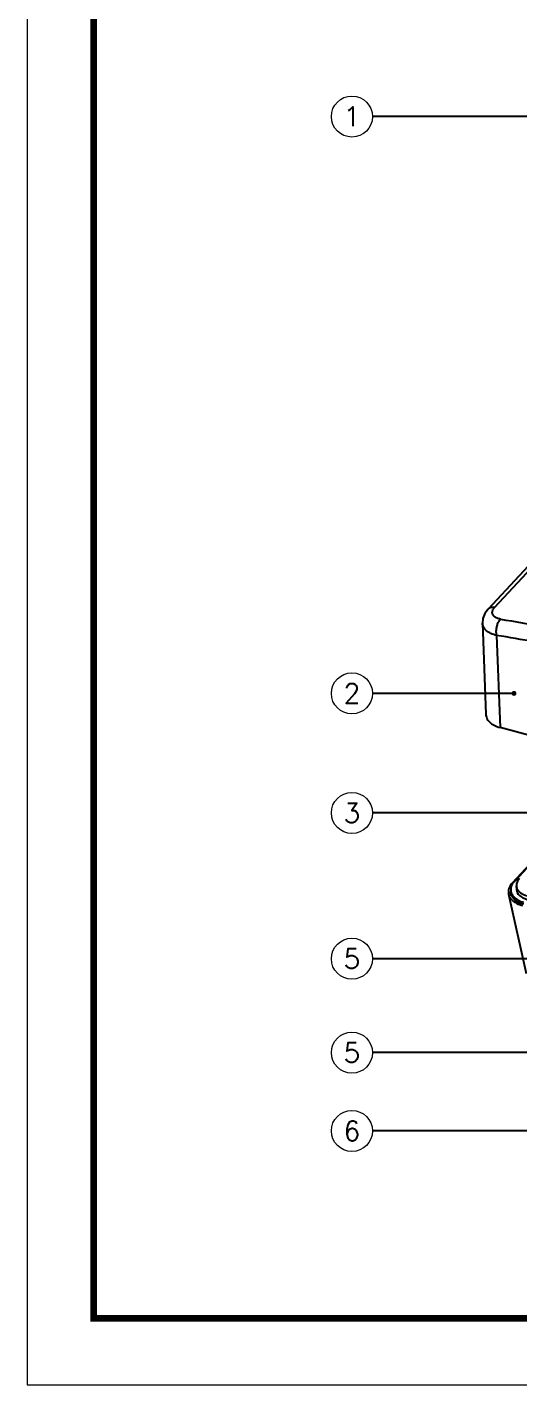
# Model space of a CAD drawing. Header units: inches. Extents: x 1964 to 3446, y -1690 to -1141.
# Drawn here: x 1964.1 to 2064.7, y -1689.7 to -1411.7 of the extents above; entities that cross this region are included whole.
import ezdxf
from ezdxf.enums import TextEntityAlignment as Align

# ---------------------------------------------------------------- set-up
doc = ezdxf.new("R2010")
doc.units = ezdxf.units.IN
doc.header["$MEASUREMENT"] = 0
doc.layers.get('0').update_dxf_attribs({"linetype": 'CONTINUOUS'})
doc.layers.add('from', color=7, linetype='CONTINUOUS', lineweight=13)
doc.styles.add('TXT', font='txt.shx', dxfattribs={"bigfont": 'gbcbig.shx'})
doc.dimstyles.get("Standard").update_dxf_attribs({"dimtxt": 0.18, "dimasz": 0.18, "dimexe": 0.18, "dimexo": 0.0625, "dimgap": 0.09, "dimtad": 0, "dimzin": 0, "dimdsep": 46, "dimtxsty": 'Standard', "dimcen": 0, "dimadec": 0, "dimazin": 0, "dimtfac": 1, "dimtdec": 4, "dimtofl": 0, "dimtmove": 0, "dimatfit": 3, "dimfxl": 0, "dimtolj": 1, "dimtzin": 0, "dimarcsym": 0})

msp = doc.modelspace()

# ---------------------------------------------------------------- linework, layer by layer
at = {"color": 7, "linetype": 'Continuous'}
for p, q in [((2129.287, -1454.461), (2058.458, -1530.86)), ((2059.783, -1530.499), (2130.611, -1454.101)), ((2057.3, -1533.743), (2057.982, -1552.353)), ((2060.194, -1536.227), (2060.885, -1555.084)), ((2067.466, -1556.883), (2060.885, -1555.084)), ((2063.442, -1586.861), (2070.593, -1579.148)), ((2070.61, -1579.282), (2063.84, -1586.583)), ((2062.646, -1589.204), (2066.224, -1605.44)), ((2064.22, -1587.5), (2064.247, -1588.236))]:
    msp.add_line(p, q, dxfattribs=at)
msp.add_lwpolyline([(2058.458, -1530.86), (2057.796, -1531.763), (2057.398, -1532.771), (2057.3, -1533.745)], dxfattribs=at)
msp.add_arc((1980.886, -2021.973), 492.178, 79.81995, 80.7271, dxfattribs=at)
for centre, start_param, end_param in [((2068.707, -1587.071), 8.8122563, 10.3803135), ((2068.734, -1587.807), 3.0882762, 4.0971282)]:
    msp.add_ellipse(centre, major_axis=(4.476, 0.57), ratio=0.5876302, start_param=start_param, end_param=end_param, dxfattribs=at)
for points, start_tangent, end_tangent in [([(2059.783, -1530.499), (2059.226, -1530.485), (2058.764, -1530.627), (2058.459, -1530.858)], (-0.9871827, 0.1595943), (-0.6820333, -0.7313212)), ([(2060.986, -1532.9), (2060.273, -1532.707), (2059.731, -1532.398), (2059.391, -1531.988), (2059.293, -1531.51), (2059.43, -1531.001), (2059.783, -1530.499)], (-0.9869058, 0.161298), (0.6797613, 0.7334334)), ([(2060.194, -1536.227), (2059.002, -1535.827), (2058.113, -1535.271), (2057.509, -1534.532), (2057.3, -1533.745)], (-0.9745571, 0.2241394), (-0.0425188, 0.9990957)), ([(2060.194, -1536.227), (2060.125, -1535.535), (2060.175, -1534.813), (2060.343, -1534.088), (2060.62, -1533.426), (2060.986, -1532.9)], (-0.198025, 0.980197), (0.675695, 0.7371813)), ([(2060.986, -1532.9), (2078.681, -1536.119), (2096.488, -1540.015), (2114.381, -1544.584)], (0.9869326, -0.1611338), (0.9645915, -0.2637486)), ([(2057.982, -1552.354), (2058.16, -1553.127), (2058.734, -1553.941), (2059.663, -1554.609), (2060.885, -1555.084)], (0.0398881, -0.9992042), (0.9645915, -0.2637486)), ([(2063.442, -1586.861), (2062.822, -1587.767), (2062.641, -1588.322)], (-0.6798707, -0.733332), (-0.1974951, -0.9803039)), ([(2063.84, -1586.583), (2063.275, -1587.41)], (-0.680422, -0.7328205), (-0.4146848, -0.9099651)), ([(2062.641, -1588.322), (2062.598, -1588.702), (2062.647, -1589.201)], (-0.1974951, -0.9803039), (0.2148469, -0.9766477)), ([(2062.647, -1589.201), (2062.779, -1589.606), (2063.353, -1590.418), (2064.282, -1591.084), (2065.509, -1591.56)], (0.2148469, -0.9766477), (0.9646379, -0.2635787)), ([(2063.275, -1587.41), (2063.07, -1588.262), (2063.074, -1588.424)], (-0.4146848, -0.9099651), (0.0642657, -0.9979328)), ([(2063.074, -1588.424), (2063.235, -1589.085), (2063.756, -1589.826), (2064.602, -1590.434), (2065.709, -1590.865)], (0.0642657, -0.9979328), (0.9645915, -0.2637486)), ([(2065.746, -1591.28), (2064.634, -1590.847), (2063.784, -1590.236), (2063.26, -1589.492), (2063.098, -1588.828)], (-0.9645915, 0.2637486), (-0.0642669, 0.9979327))]:
    msp.add_spline(points, degree=3, dxfattribs=dict(at, start_tangent=start_tangent, end_tangent=end_tangent))
at = {"layer": 'from'}
msp.add_lwpolyline([(1964.132, -1689.672), (2754.069, -1689.672), (2754.069, -1140.737), (1964.132, -1140.737)], close=True, dxfattribs=at)
at = {"layer": 'from', "const_width": 1.361}
msp.add_lwpolyline([(1977.746, -1676.058), (1977.746, -1154.351), (2740.455, -1154.351), (2740.455, -1676.058), (1977.746, -1676.058)], dxfattribs=at)
at = {"layer": 'from', "color": 4}
for centre in [(2030.576, -1429.997), (2030.576, -1548.104), (2030.576, -1572.582), (2030.576, -1602.423), (2030.576, -1621.659), (2030.576, -1637.689)]:
    msp.add_circle(centre, 4.2, dxfattribs=at)

# ---------------------------------------------------------------- texts
at = {"layer": 'from', "color": 6, "style": 'TXT'}
for s, p in [('1', (2030.576, -1429.997)), ('2', (2030.576, -1548.104)), ('3', (2030.576, -1572.582)), ('5', (2030.576, -1602.423)), ('5', (2030.576, -1621.659)), ('6', (2030.576, -1637.689))]:
    msp.add_text(s, height=4, dxfattribs=at).set_placement(p, align=Align.MIDDLE)

# ---------------------------------------------------------------- leaders
at = {"layer": 'from', "color": 4}
for points in [[(2148.117, -1429.997), (2034.776, -1429.997)], [(2063.743, -1548.104), (2034.776, -1548.104)], [(2081.024, -1572.582), (2034.776, -1572.582)], [(2070.917, -1602.423), (2034.776, -1602.423)], [(2081.182, -1621.659), (2034.776, -1621.659)], [(2082.049, -1637.689), (2034.776, -1637.689)]]:
    msp.add_leader(points, dimstyle='Standard', override={"dimscale": 1, "dimasz": 1, "dimldrblk": 'Dot'}, dxfattribs=at)

doc.saveas('drawing.dxf')
